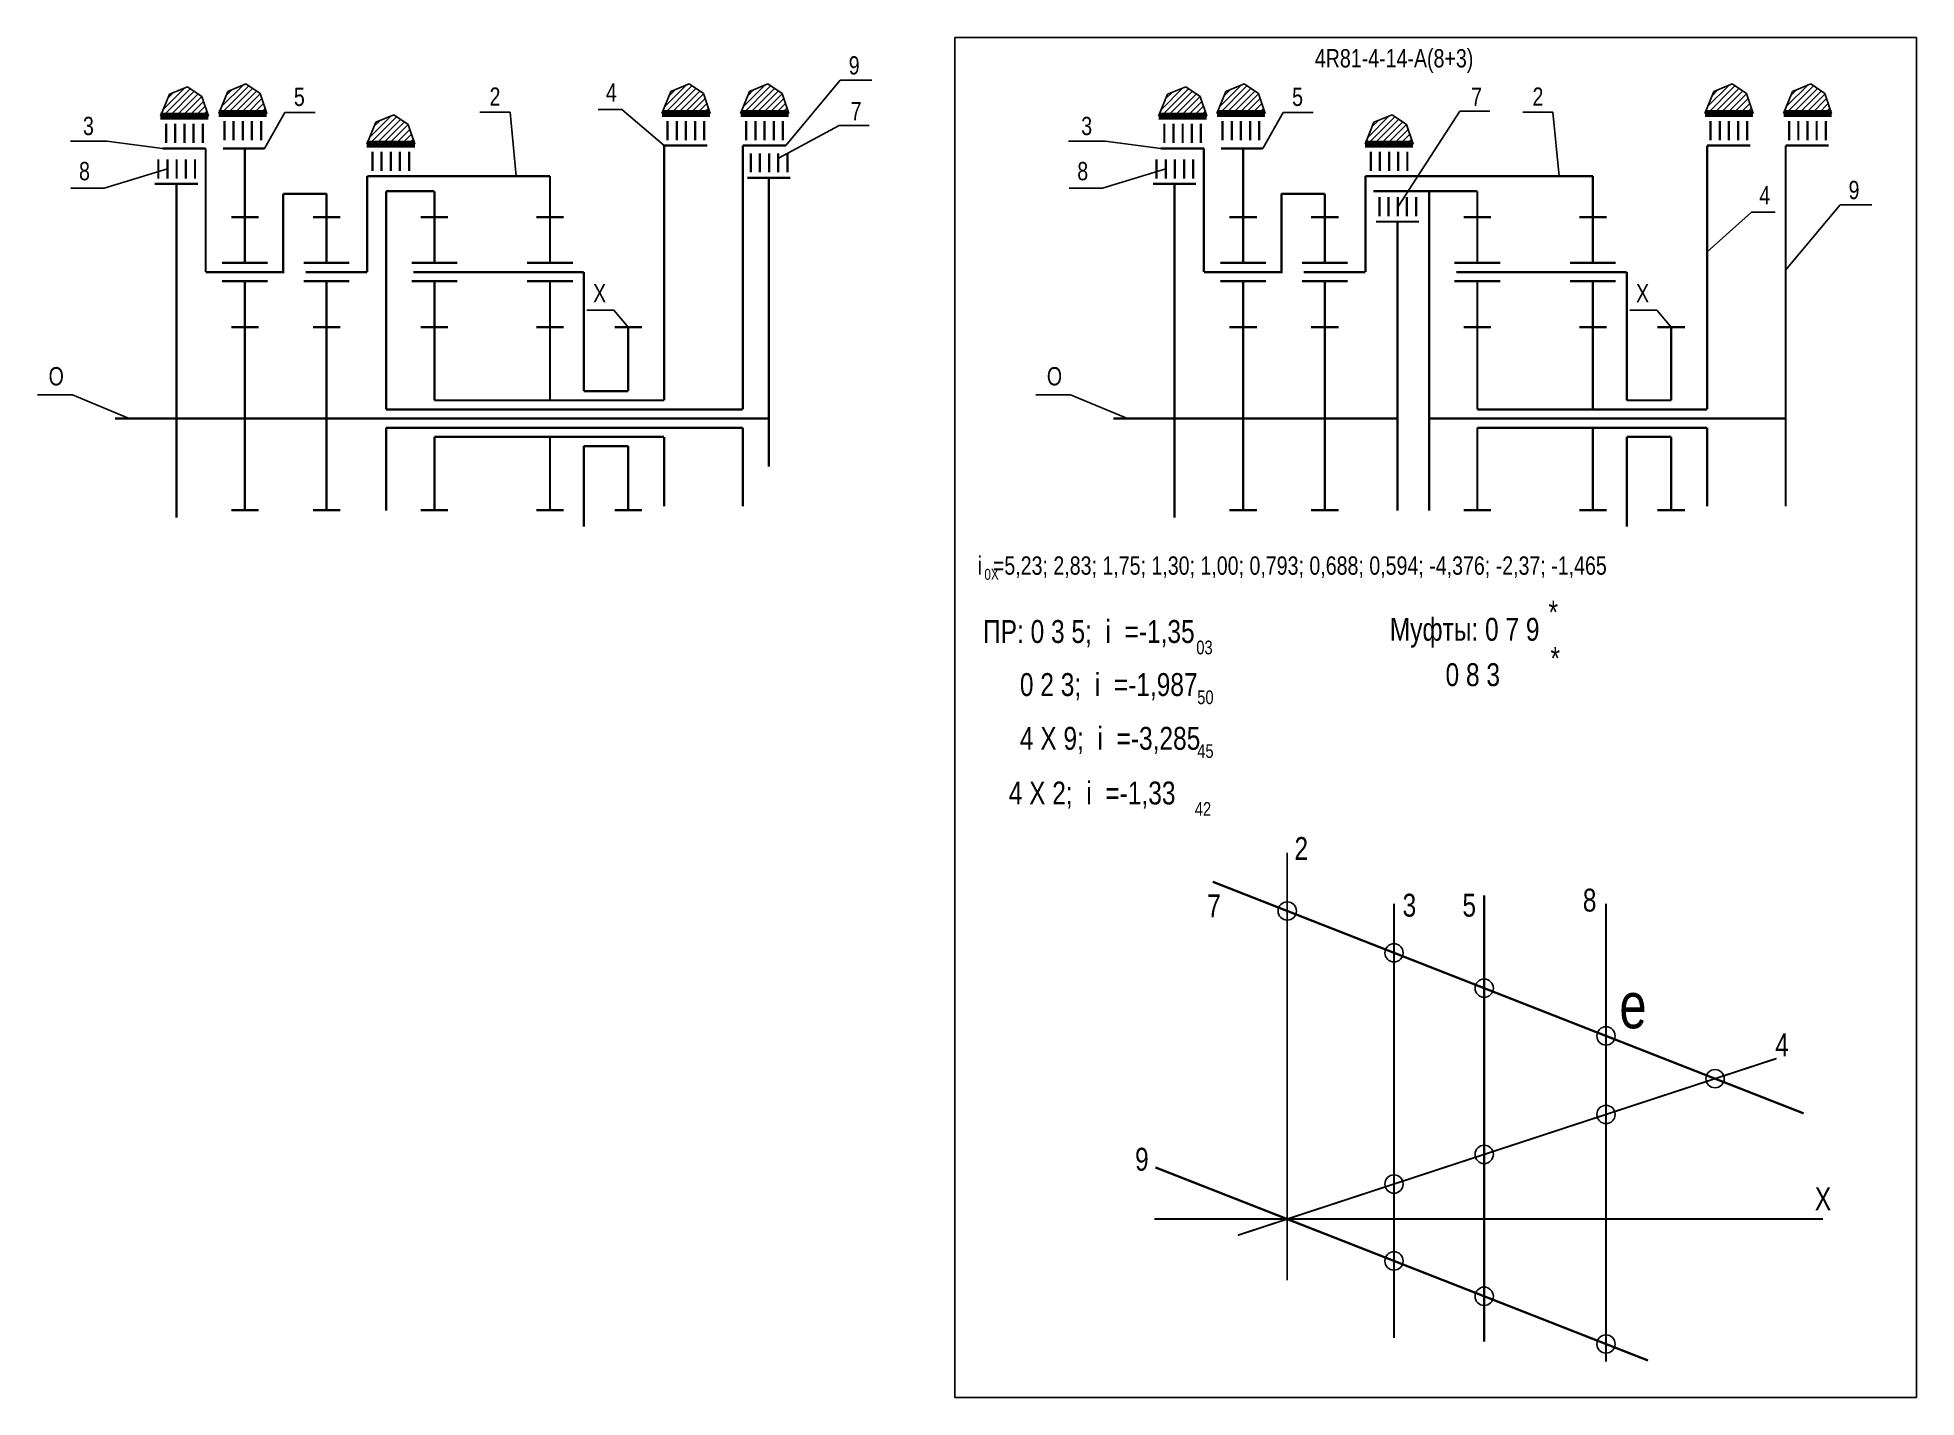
# Model space of a CAD drawing. Extents: x -553 to -142, y 153 to 450.
import ezdxf

# ---------------------------------------------------------------- set-up
doc = ezdxf.new("R2010")
doc.units = 0
doc.header["$LTSCALE"] = 15
doc.layers.get('0').update_dxf_attribs({"linetype": 'CONTINUOUS'})
doc.layers.add('DIM', color=92, linetype='CONTINUOUS')
doc.layers.add('MAIN', color=5, linetype='CONTINUOUS')
doc.styles.add('AMK', font='amk.shx', dxfattribs={"width": 0.8})

msp = doc.modelspace()

# ---------------------------------------------------------------- hatches: boundary and pattern name
at = {"layer": 'DIM'}
h = msp.add_hatch(dxfattribs=at)
h.set_pattern_fill('_USER', color=0, angle=45, style=0, pattern_type=0)
h.set_pattern_definition([(45, (-273.6832, 6.989), (-0.7071068, 0.7071068), [])])
h.paths.add_polyline_path([(-523.98, 437.51), (-525.92, 432.69), (-515.43, 432.69), (-516.88, 437.01), (-519.99, 439.13)])
h = msp.add_hatch(dxfattribs=at)
h.set_pattern_fill('_USER', color=0, angle=45, style=0, pattern_type=0)
h.set_pattern_definition([(45, (-260.9458, 7.6021), (-0.7071068, 0.7071068), [])])
h.paths.add_polyline_path([(-511.24, 438.12), (-513.19, 433.3), (-502.69, 433.3), (-504.14, 437.62), (-507.25, 439.74)])
h = msp.add_hatch(dxfattribs=at)
h.set_pattern_fill('_USER', color=0, angle=45, style=0, pattern_type=0)
h.set_pattern_definition([(45, (-164.1517, 7.6021), (-0.7071068, 0.7071068), [])])
h.paths.add_polyline_path([(-414.45, 438.12), (-416.39, 433.3), (-405.9, 433.3), (-407.34, 437.62), (-410.46, 439.74)])
h = msp.add_hatch(dxfattribs=at)
h.set_pattern_fill('_USER', color=0, angle=45, style=0, pattern_type=0)
h.set_pattern_definition([(45, (-146.9813, 7.6021), (-0.7071068, 0.7071068), [])])
h.paths.add_polyline_path([(-397.28, 438.12), (-399.22, 433.3), (-388.72, 433.3), (-390.17, 437.62), (-393.29, 439.74)])
h = msp.add_hatch(dxfattribs=at)
h.set_pattern_fill('_USER', color=0, angle=45, style=0, pattern_type=0)
h.set_pattern_definition([(45, (-55.6756, 6.989), (-0.7071068, 0.7071068), [])])
h.paths.add_polyline_path([(-305.97, 437.51), (-307.92, 432.69), (-297.42, 432.69), (-298.87, 437.01), (-301.98, 439.13)])
h = msp.add_hatch(dxfattribs=at)
h.set_pattern_fill('_USER', color=0, angle=45, style=0, pattern_type=0)
h.set_pattern_definition([(45, (-42.9382, 7.6021), (-0.7071068, 0.7071068), [])])
h.paths.add_polyline_path([(-293.23, 438.12), (-295.18, 433.3), (-284.68, 433.3), (-286.13, 437.62), (-289.25, 439.74)])
h = msp.add_hatch(dxfattribs=at)
h.set_pattern_fill('_USER', color=0, angle=45, style=0, pattern_type=0)
h.set_pattern_definition([(45, (63.6188, 7.6021), (-0.7071068, 0.7071068), [])])
h.paths.add_polyline_path([(-186.68, 438.12), (-188.62, 433.3), (-178.12, 433.3), (-179.57, 437.62), (-182.69, 439.74)])
h = msp.add_hatch(dxfattribs=at)
h.set_pattern_fill('_USER', color=0, angle=45, style=0, pattern_type=0)
h.set_pattern_definition([(45, (80.7892, 7.6021), (-0.7071068, 0.7071068), [])])
h.paths.add_polyline_path([(-169.51, 438.12), (-171.45, 433.3), (-160.95, 433.3), (-162.4, 437.62), (-165.52, 439.74)])
h = msp.add_hatch(dxfattribs=at)
h.set_pattern_fill('_USER', color=0, angle=45, style=0, pattern_type=0)
h.set_pattern_definition([(45, (-228.6106, 0.8762), (-0.7071068, 0.7071068), [])])
h.paths.add_polyline_path([(-478.91, 431.39), (-480.85, 426.57), (-470.35, 426.57), (-471.8, 430.9), (-474.92, 433.01)])
h = msp.add_hatch(dxfattribs=at)
h.set_pattern_fill('_USER', color=0, angle=45, style=0, pattern_type=0)
h.set_pattern_definition([(45, (-10.6031, 0.8762), (-0.7071068, 0.7071068), [])])
h.paths.add_polyline_path([(-260.9, 431.39), (-262.84, 426.57), (-252.35, 426.57), (-253.8, 430.9), (-256.91, 433.01)])

# ---------------------------------------------------------------- linework, layer by layer
at = {"const_width": 0.4}
for points in [[(-279.84, 271.84), (-279.84, 178.43)], [(-256.53, 260.74), (-256.53, 165.87)], [(-210.22, 260.74), (-210.22, 160.71)], [(-290.64, 188.28), (-172.97, 226.9)]]:
    msp.add_lwpolyline(points, dxfattribs=at)
at = {"layer": 'DIM', "color": 0}
for p, q in [((-523.98, 437.51), (-519.99, 439.13)), ((-519.99, 439.13), (-516.88, 437.01)), ((-511.24, 438.12), (-507.25, 439.74)), ((-507.25, 439.74), (-504.14, 437.62)), ((-414.45, 438.12), (-410.46, 439.74)), ((-410.46, 439.74), (-407.34, 437.62)), ((-397.28, 438.12), (-393.29, 439.74)), ((-393.29, 439.74), (-390.17, 437.62)), ((-377.45, 440.58), (-389.34, 426.28)), ((-377.45, 440.58), (-370.54, 440.58)), ((-305.97, 437.51), (-301.98, 439.13)), ((-301.98, 439.13), (-298.87, 437.01)), ((-293.23, 438.12), (-289.25, 439.74)), ((-289.25, 439.74), (-286.13, 437.62)), ((-186.68, 438.12), (-182.69, 439.74)), ((-182.69, 439.74), (-179.57, 437.62)), ((-169.51, 438.12), (-165.52, 439.74)), ((-165.52, 439.74), (-162.4, 437.62)), ((-525.92, 432.69), (-523.98, 437.51)), ((-516.88, 437.01), (-515.43, 432.69)), ((-513.19, 433.3), (-511.24, 438.12)), ((-504.14, 437.62), (-502.69, 433.3)), ((-416.39, 433.3), (-414.45, 438.12)), ((-407.34, 437.62), (-405.9, 433.3)), ((-399.22, 433.3), (-397.28, 438.12)), ((-390.17, 437.62), (-388.72, 433.3)), ((-307.92, 432.69), (-305.97, 437.51)), ((-298.87, 437.01), (-297.42, 432.69)), ((-295.18, 433.3), (-293.23, 438.12)), ((-286.13, 437.62), (-284.68, 433.3)), ((-188.62, 433.3), (-186.68, 438.12)), ((-179.57, 437.62), (-178.12, 433.3)), ((-171.45, 433.3), (-169.51, 438.12)), ((-162.4, 437.62), (-160.95, 433.3)), ((-498.73, 433.51), (-503.18, 425.67)), ((-498.73, 433.51), (-492.16, 433.51)), ((-480.85, 426.57), (-478.91, 431.39)), ((-478.91, 431.39), (-474.92, 433.01)), ((-474.92, 433.01), (-471.8, 430.9)), ((-471.8, 430.9), (-470.35, 426.57)), ((-456.15, 433.59), (-449.58, 433.59)), ((-449.58, 433.59), (-448.24, 419.6)), ((-430.35, 434.17), (-425.17, 434.17)), ((-425.17, 434.17), (-415.93, 426.28)), ((-415.14, 433.11), (-408.23, 433.11)), ((-397.97, 433.11), (-391.06, 433.11)), ((-280.72, 433.51), (-285.17, 425.67)), ((-280.72, 433.51), (-274.15, 433.51)), ((-262.84, 426.57), (-260.9, 431.39)), ((-260.9, 431.39), (-256.91, 433.01)), ((-256.91, 433.01), (-253.8, 430.9)), ((-242.17, 433.8), (-255.6, 412.94)), ((-253.8, 430.9), (-252.35, 426.57)), ((-242.17, 433.8), (-235.61, 433.8)), ((-228.38, 433.59), (-221.81, 433.59)), ((-221.81, 433.59), (-220.46, 419.6)), ((-187.37, 433.11), (-180.46, 433.11)), ((-170.2, 433.11), (-163.28, 433.11)), ((-545.59, 427.21), (-537.64, 427.21)), ((-537.64, 427.21), (-525.46, 425.67)), ((-377.68, 430.66), (-390.77, 423.6)), ((-377.68, 430.66), (-371.11, 430.66)), ((-327.58, 427.21), (-319.63, 427.21)), ((-319.63, 427.21), (-307.45, 425.67)), ((-479.6, 426.39), (-472.68, 426.39)), ((-261.59, 426.39), (-254.68, 426.39)), ((-538.22, 417.01), (-524.38, 421.19)), ((-320.21, 417.01), (-306.37, 421.19)), ((-538.22, 417.01), (-545.48, 417.01)), ((-320.21, 417.01), (-327.47, 417.01)), ((-188.16, 403.08), (-178.48, 411.71)), ((-178.48, 411.71), (-173.29, 411.71)), ((-159.09, 413.36), (-170.99, 399.07)), ((-159.09, 413.36), (-152.18, 413.36)), ((-432.82, 390.3), (-426.91, 390.3)), ((-426.91, 390.3), (-423.75, 386.64)), ((-205.05, 390.3), (-199.14, 390.3)), ((-199.14, 390.3), (-195.98, 386.64)), ((-545.15, 371.82), (-552.76, 371.82)), ((-532.75, 366.64), (-545.15, 371.82)), ((-327.14, 371.82), (-334.75, 371.82)), ((-314.74, 366.64), (-327.14, 371.82))]:
    msp.add_line(p, q, dxfattribs=at)
for points, const_width in [([(-516.05, 425.67), (-516.05, 398.64)], 0.5), ([(-503.18, 425.67), (-512.28, 425.67)], 0.5), ([(-507.47, 417.34), (-507.47, 425.67)], 0.5), ([(-415.93, 375.58), (-415.93, 426.28)], 0.5), ([(-398.76, 375.58), (-398.76, 426.28)], 0.5), ([(-298.04, 425.67), (-298.04, 398.64)], 0.5), ([(-285.17, 425.67), (-294.27, 425.67)], 0.5), ([(-289.46, 417.34), (-289.46, 425.67)], 0.5), ([(-188.16, 375.58), (-188.16, 426.28)], 0.5), ([(-170.99, 375.58), (-170.99, 426.28)], 0.5), ([(-480.77, 419.6), (-480.77, 398.64)], 0.5), ([(-480.77, 419.6), (-475.77, 419.6)], 0.5), ([(-480.77, 419.6), (-440.85, 419.6)], 0.5), ([(-393.06, 419.26), (-393.06, 356.12)], 0.5), ([(-262.77, 419.6), (-262.77, 398.64)], 0.5), ([(-262.77, 419.6), (-257.77, 419.6)], 0.5), ([(-257.77, 419.6), (-213.08, 419.6)], 0.5), ([(-522.44, 345.03), (-522.44, 417.91)], 0.5), ([(-502.47, 398.64), (-499.11, 398.64), (-499.11, 415.77)], 0.5), ([(-489.64, 415.77), (-499.11, 415.77)], 0.5), ([(-476.64, 416.3), (-476.64, 368.64)], 0.5), ([(-466.09, 416.3), (-476.64, 416.3)], 0.5), ([(-304.43, 345.03), (-304.43, 417.91)], 0.5), ([(-284.46, 398.64), (-281.1, 398.64), (-281.1, 415.77)], 0.5), ([(-271.63, 415.77), (-281.1, 415.77)], 0.5), ([(-238.32, 416.3), (-261.07, 416.3)], 0.5), ([(-248.87, 416.3), (-248.87, 346.52)], 0.5), ([(-255.76, 409.66), (-255.76, 346.52)], 0.5), ([(-461.09, 398.64), (-460.85, 398.64)], 0.5), ([(-433.46, 398.64), (-433.46, 372.64)], 0.5), ([(-233.32, 398.64), (-233.08, 398.64)], 0.5), ([(-205.69, 398.64), (-205.69, 370.64)], 0.5), ([(-415.93, 370.64), (-415.93, 375.58)], 0.5), ([(-398.76, 368.64), (-398.76, 375.58)], 0.5), ([(-188.16, 368.64), (-188.16, 375.58)], 0.5), ([(-170.99, 366.64), (-170.99, 375.58)], 0.5), ([(-466.09, 370.64), (-415.93, 370.64)], 0.5), ([(-433.46, 372.64), (-423.75, 372.64)], 0.5), ([(-205.69, 370.64), (-195.98, 370.64)], 0.5), ([(-535.85, 366.64), (-489.64, 366.64)], 0.5), ([(-499.4, 366.64), (-476.64, 366.64)], 0.5), ([(-476.64, 368.64), (-398.76, 368.64)], 0.5), ([(-476.64, 366.64), (-475.26, 366.64)], 0.5), ([(-475.26, 366.64), (-393.06, 366.64)], 0.5), ([(-317.85, 366.64), (-271.63, 366.64)], 0.5), ([(-271.63, 366.64), (-255.76, 366.64)], 0.5), ([(-248.87, 366.64), (-247.49, 366.64)], 0.5), ([(-247.49, 366.64), (-170.99, 366.64)], 0.5), ([(-238.32, 368.64), (-188.16, 368.64)], 0.5), ([(-170.99, 347.51), (-170.99, 366.64)], 0.5), ([(-476.64, 364.64), (-398.76, 364.64)], 0.5), ([(-476.64, 364.64), (-476.64, 346.52)], 0.5), ([(-466.09, 362.64), (-415.93, 362.64)], 0.5), ([(-415.93, 347.51), (-415.93, 362.64)], 0.5), ([(-398.76, 347.51), (-398.76, 364.64)], 0.5), ([(-238.32, 364.64), (-188.16, 364.64)], 0.5), ([(-205.69, 362.64), (-195.98, 362.64)], 0.5), ([(-205.69, 362.64), (-205.69, 343.01)], 0.5), ([(-188.16, 347.51), (-188.16, 364.64)], 0.5), ([(-433.46, 360.64), (-433.46, 343.01)], 0.5), ([(-433.46, 360.64), (-423.75, 360.64)], 0.5), ([(-167.06, 214.9), (-296.11, 265.49)], 0.5), ([(-236.83, 262.55), (-236.83, 165.08)], 0.5), ([(-201.04, 160.93), (-308.62, 203.1)], 0.5), ([(-308.9, 191.82), (-162.8, 191.82)], 0.4)]:
    msp.add_lwpolyline(points, dxfattribs=dict(at, const_width=const_width))
for points in [[(-475.26, 366.64, 0.5, 0.5, 0), (-423.22, 366.64, 0.5, 0.5, 0)], [(-247.49, 366.64, 0.5, 0.5, 0), (-195.45, 366.64, 0.5, 0.5, 0)]]:
    msp.add_lwpolyline(points, format="xyseb", dxfattribs=at)
for centre in [(-279.84, 259.11), (-256.53, 249.97), (-236.83, 242.25), (-210.22, 231.82), (-186.41, 222.49), (-210.22, 214.67), (-236.83, 205.94), (-256.53, 199.47), (-256.53, 182.68), (-236.83, 174.96), (-210.22, 164.53)]:
    msp.add_circle(centre, 2, dxfattribs=at)
at = {"layer": 'MAIN'}
for points in [[(-352.43, 152.87), (-352.43, 449.87)], [(-352.43, 449.87), (-142.43, 449.87), (-142.43, 152.87), (-352.43, 152.87)]]:
    msp.add_lwpolyline(points, dxfattribs=at)
at = {"layer": 'MAIN', "color": 0}
for points, const_width in [([(-525.92, 432.69), (-515.43, 432.69)], 1.5), ([(-516.69, 431.04), (-516.69, 426.84)], 0.5), ([(-513.19, 433.3), (-502.69, 433.3)], 1.5), ([(-503.95, 431.65), (-503.95, 427.45)], 0.5), ([(-416.39, 433.3), (-405.9, 433.3)], 1.5), ([(-407.16, 431.65), (-407.16, 427.45)], 0.5), ([(-399.22, 433.3), (-388.72, 433.3)], 1.5), ([(-389.99, 431.65), (-389.99, 427.45)], 0.5), ([(-307.92, 432.69), (-297.42, 432.69)], 1.5), ([(-298.68, 431.04), (-298.68, 426.84)], 0.5), ([(-295.18, 433.3), (-284.68, 433.3)], 1.5), ([(-285.95, 431.65), (-285.95, 427.45)], 0.5), ([(-188.62, 433.3), (-178.12, 433.3)], 1.5), ([(-179.39, 431.65), (-179.39, 427.45)], 0.5), ([(-171.45, 433.3), (-160.95, 433.3)], 1.5), ([(-162.22, 431.65), (-162.22, 427.45)], 0.5), ([(-480.85, 426.57), (-470.35, 426.57)], 1.5), ([(-262.84, 426.57), (-252.35, 426.57)], 1.5), ([(-525.46, 425.67), (-516.05, 425.67)], 0.5), ([(-518.38, 423.28), (-518.38, 419.08)], 0.5), ([(-471.62, 424.92), (-471.62, 420.73)], 0.5), ([(-415.93, 426.28), (-406.51, 426.28)], 0.5), ([(-398.76, 426.28), (-389.34, 426.28)], 0.5), ([(-389, 424.62), (-389, 420.42)], 0.5), ([(-307.45, 425.67), (-298.04, 425.67)], 0.5), ([(-300.37, 423.28), (-300.37, 419.08)], 0.5), ([(-253.61, 424.92), (-253.61, 420.73)], 0.5), ([(-188.16, 426.28), (-178.74, 426.28)], 0.5), ([(-170.99, 426.28), (-161.57, 426.28)], 0.5), ([(-440.85, 400.64), (-440.85, 419.6)], 0.5), ([(-397.77, 419.26), (-388.36, 419.26)], 0.5), ([(-213.08, 400.64), (-213.08, 419.6)], 0.5), ([(-527.15, 417.91), (-517.73, 417.91)], 0.5), ([(-507.47, 410.64), (-507.47, 417.34)], 0.5), ([(-489.64, 410.64), (-489.64, 415.77)], 0.5), ([(-466.09, 410.64), (-466.09, 416.3)], 0.5), ([(-309.14, 417.91), (-299.73, 417.91)], 0.5), ([(-289.46, 410.64), (-289.46, 417.34)], 0.5), ([(-271.63, 410.64), (-271.63, 415.77)], 0.5), ([(-251.7, 415.03), (-251.7, 410.83)], 0.5), ([(-238.32, 410.64), (-238.32, 416.3)], 0.5), ([(-507.47, 410.64), (-510.47, 410.64)], 0.5), ([(-507.47, 400.64), (-507.47, 410.64)], 0.5), ([(-507.47, 410.64), (-504.47, 410.64)], 0.5), ([(-489.64, 410.64), (-492.64, 410.64)], 0.5), ([(-489.64, 400.64), (-489.64, 410.64)], 0.5), ([(-489.64, 410.64), (-486.64, 410.64)], 0.5), ([(-466.09, 410.64), (-469.09, 410.64)], 0.5), ([(-466.09, 400.64), (-466.09, 410.64)], 0.5), ([(-466.09, 410.64), (-463.09, 410.64)], 0.5), ([(-440.85, 410.64), (-443.85, 410.64)], 0.5), ([(-440.85, 410.64), (-437.85, 410.64)], 0.5), ([(-289.46, 410.64), (-292.46, 410.64)], 0.5), ([(-289.46, 400.64), (-289.46, 410.64)], 0.5), ([(-289.46, 410.64), (-286.46, 410.64)], 0.5), ([(-271.63, 410.64), (-274.63, 410.64)], 0.5), ([(-271.63, 400.64), (-271.63, 410.64)], 0.5), ([(-271.63, 410.64), (-268.63, 410.64)], 0.5), ([(-238.32, 410.64), (-241.32, 410.64)], 0.5), ([(-238.32, 400.64), (-238.32, 410.64)], 0.5), ([(-238.32, 410.64), (-235.32, 410.64)], 0.5), ([(-213.08, 410.64), (-216.08, 410.64)], 0.5), ([(-213.08, 410.64), (-210.08, 410.64)], 0.5), ([(-260.46, 409.66), (-251.05, 409.66)], 0.5), ([(-502.47, 398.64), (-516.05, 398.64)], 0.5), ([(-480.77, 398.64), (-494.24, 398.64)], 0.5), ([(-433.46, 398.64), (-470.71, 398.64)], 0.5), ([(-284.46, 398.64), (-298.04, 398.64)], 0.5), ([(-262.77, 398.64), (-276.23, 398.64)], 0.5), ([(-205.69, 398.64), (-242.94, 398.64)], 0.5), ([(-507.47, 396.64), (-512.47, 396.64)], 0.5), ([(-507.47, 386.64), (-507.47, 396.64), (-502.47, 396.64)], 0.5), ([(-489.64, 396.64), (-494.64, 396.64)], 0.5), ([(-489.64, 386.64), (-489.64, 396.64), (-484.64, 396.64)], 0.5), ([(-466.09, 396.64), (-471.09, 396.64)], 0.5), ([(-466.09, 386.64), (-466.09, 396.64), (-461.09, 396.64)], 0.5), ([(-440.85, 396.64), (-445.85, 396.64)], 0.5), ([(-440.85, 386.64), (-440.85, 396.64), (-435.85, 396.64)], 0.5), ([(-289.46, 396.64), (-294.46, 396.64)], 0.5), ([(-289.46, 386.64), (-289.46, 396.64), (-284.46, 396.64)], 0.5), ([(-271.63, 396.64), (-276.63, 396.64)], 0.5), ([(-271.63, 386.64), (-271.63, 396.64), (-266.63, 396.64)], 0.5), ([(-238.32, 396.64), (-243.32, 396.64)], 0.5), ([(-238.32, 386.64), (-238.32, 396.64), (-233.32, 396.64)], 0.5), ([(-213.08, 396.64), (-218.08, 396.64)], 0.5), ([(-213.08, 386.64), (-213.08, 396.64), (-208.08, 396.64)], 0.5), ([(-507.47, 386.64), (-510.47, 386.64)], 0.5), ([(-507.47, 366.64), (-507.47, 386.64)], 0.5), ([(-507.47, 386.64), (-504.47, 386.64)], 0.5), ([(-489.64, 386.64), (-492.64, 386.64)], 0.5), ([(-489.64, 366.64), (-489.64, 386.64)], 0.5), ([(-489.64, 386.64), (-486.64, 386.64)], 0.5), ([(-466.09, 386.64), (-469.09, 386.64)], 0.5), ([(-466.09, 370.64), (-466.09, 386.64)], 0.5), ([(-466.09, 386.64), (-463.09, 386.64)], 0.5), ([(-440.85, 386.64), (-443.85, 386.64)], 0.5), ([(-440.85, 370.64), (-440.85, 386.64)], 0.5), ([(-440.85, 386.64), (-437.85, 386.64)], 0.5), ([(-423.75, 386.64), (-426.75, 386.64)], 0.5), ([(-423.75, 372.64), (-423.75, 386.64)], 0.5), ([(-423.75, 386.64), (-420.75, 386.64)], 0.5), ([(-289.46, 386.64), (-292.46, 386.64)], 0.5), ([(-289.46, 366.64), (-289.46, 386.64)], 0.5), ([(-289.46, 386.64), (-286.46, 386.64)], 0.5), ([(-271.63, 386.64), (-274.63, 386.64)], 0.5), ([(-271.63, 366.64), (-271.63, 386.64)], 0.5), ([(-271.63, 386.64), (-268.63, 386.64)], 0.5), ([(-238.32, 386.64), (-241.32, 386.64)], 0.5), ([(-238.32, 368.64), (-238.32, 386.64)], 0.5), ([(-238.32, 386.64), (-235.32, 386.64)], 0.5), ([(-213.08, 386.64), (-216.08, 386.64)], 0.5), ([(-213.08, 368.64), (-213.08, 386.64)], 0.5), ([(-213.08, 386.64), (-210.08, 386.64)], 0.5), ([(-195.98, 386.64), (-198.98, 386.64)], 0.5), ([(-195.98, 370.64), (-195.98, 386.64)], 0.5), ([(-195.98, 386.64), (-192.98, 386.64)], 0.5), ([(-507.47, 366.64), (-507.47, 346.64)], 0.5), ([(-489.64, 366.64), (-489.64, 346.64)], 0.5), ([(-289.46, 366.64), (-289.46, 346.64)], 0.5), ([(-271.63, 366.64), (-271.63, 346.64)], 0.5), ([(-466.09, 362.64), (-466.09, 346.64)], 0.5), ([(-440.85, 362.64), (-440.85, 346.64)], 0.5), ([(-238.32, 364.64), (-238.32, 346.64)], 0.5), ([(-213.08, 364.64), (-213.08, 346.64)], 0.5), ([(-195.98, 362.64), (-195.98, 346.64)], 0.5), ([(-423.75, 360.64), (-423.75, 346.64)], 0.5), ([(-507.47, 346.64), (-510.47, 346.64)], 0.5), ([(-507.47, 346.64), (-504.47, 346.64)], 0.5), ([(-489.64, 346.64), (-492.64, 346.64)], 0.5), ([(-489.64, 346.64), (-486.64, 346.64)], 0.5), ([(-466.09, 346.64), (-469.09, 346.64)], 0.5), ([(-466.09, 346.64), (-463.09, 346.64)], 0.5), ([(-440.85, 346.64), (-443.85, 346.64)], 0.5), ([(-440.85, 346.64), (-437.85, 346.64)], 0.5), ([(-423.75, 346.64), (-426.75, 346.64)], 0.5), ([(-423.75, 346.64), (-420.75, 346.64)], 0.5), ([(-289.46, 346.64), (-292.46, 346.64)], 0.5), ([(-289.46, 346.64), (-286.46, 346.64)], 0.5), ([(-271.63, 346.64), (-274.63, 346.64)], 0.5), ([(-271.63, 346.64), (-268.63, 346.64)], 0.5), ([(-238.32, 346.64), (-241.32, 346.64)], 0.5), ([(-238.32, 346.64), (-235.32, 346.64)], 0.5), ([(-213.08, 346.64), (-216.08, 346.64)], 0.5), ([(-213.08, 346.64), (-210.08, 346.64)], 0.5), ([(-195.98, 346.64), (-198.98, 346.64)], 0.5), ([(-195.98, 346.64), (-192.98, 346.64)], 0.5)]:
    msp.add_lwpolyline(points, dxfattribs=dict(at, const_width=const_width))
for points in [[(-524.69, 431.04, 0.5, 0.5, 0), (-524.69, 426.84, 0.5, 0.5, 0)], [(-522.69, 431.04, 0.5, 0.5, 0), (-522.69, 426.84, 0.5, 0.5, 0)], [(-520.69, 431.04, 0.5, 0.5, 0), (-520.69, 426.84, 0.5, 0.5, 0)], [(-518.69, 431.04, 0.5, 0.5, 0), (-518.69, 426.84, 0.5, 0.5, 0)], [(-511.95, 431.65, 0.5, 0.5, 0), (-511.95, 427.45, 0.5, 0.5, 0)], [(-509.95, 431.65, 0.5, 0.5, 0), (-509.95, 427.45, 0.5, 0.5, 0)], [(-507.95, 431.65, 0.5, 0.5, 0), (-507.95, 427.45, 0.5, 0.5, 0)], [(-505.95, 431.65, 0.5, 0.5, 0), (-505.95, 427.45, 0.5, 0.5, 0)], [(-415.16, 431.65, 0.5, 0.5, 0), (-415.16, 427.45, 0.5, 0.5, 0)], [(-413.16, 431.65, 0.5, 0.5, 0), (-413.16, 427.45, 0.5, 0.5, 0)], [(-411.16, 431.65, 0.5, 0.5, 0), (-411.16, 427.45, 0.5, 0.5, 0)], [(-409.16, 431.65, 0.5, 0.5, 0), (-409.16, 427.45, 0.5, 0.5, 0)], [(-397.99, 431.65, 0.5, 0.5, 0), (-397.99, 427.45, 0.5, 0.5, 0)], [(-395.99, 431.65, 0.5, 0.5, 0), (-395.99, 427.45, 0.5, 0.5, 0)], [(-393.99, 431.65, 0.5, 0.5, 0), (-393.99, 427.45, 0.5, 0.5, 0)], [(-391.99, 431.65, 0.5, 0.5, 0), (-391.99, 427.45, 0.5, 0.5, 0)], [(-306.68, 431.04, 0.5, 0.5, 0), (-306.68, 426.84, 0.5, 0.5, 0)], [(-304.68, 431.04, 0.5, 0.5, 0), (-304.68, 426.84, 0.5, 0.5, 0)], [(-302.68, 431.04, 0.5, 0.5, 0), (-302.68, 426.84, 0.5, 0.5, 0)], [(-300.68, 431.04, 0.5, 0.5, 0), (-300.68, 426.84, 0.5, 0.5, 0)], [(-293.95, 431.65, 0.5, 0.5, 0), (-293.95, 427.45, 0.5, 0.5, 0)], [(-291.95, 431.65, 0.5, 0.5, 0), (-291.95, 427.45, 0.5, 0.5, 0)], [(-289.95, 431.65, 0.5, 0.5, 0), (-289.95, 427.45, 0.5, 0.5, 0)], [(-287.95, 431.65, 0.5, 0.5, 0), (-287.95, 427.45, 0.5, 0.5, 0)], [(-187.39, 431.65, 0.5, 0.5, 0), (-187.39, 427.45, 0.5, 0.5, 0)], [(-185.39, 431.65, 0.5, 0.5, 0), (-185.39, 427.45, 0.5, 0.5, 0)], [(-183.39, 431.65, 0.5, 0.5, 0), (-183.39, 427.45, 0.5, 0.5, 0)], [(-181.39, 431.65, 0.5, 0.5, 0), (-181.39, 427.45, 0.5, 0.5, 0)], [(-170.22, 431.65, 0.5, 0.5, 0), (-170.22, 427.45, 0.5, 0.5, 0)], [(-168.22, 431.65, 0.5, 0.5, 0), (-168.22, 427.45, 0.5, 0.5, 0)], [(-166.22, 431.65, 0.5, 0.5, 0), (-166.22, 427.45, 0.5, 0.5, 0)], [(-164.22, 431.65, 0.5, 0.5, 0), (-164.22, 427.45, 0.5, 0.5, 0)], [(-526.38, 423.28, 0.5, 0.5, 0), (-526.38, 419.08, 0.5, 0.5, 0)], [(-524.38, 423.28, 0.5, 0.5, 0), (-524.38, 419.08, 0.5, 0.5, 0)], [(-522.38, 423.28, 0.5, 0.5, 0), (-522.38, 419.08, 0.5, 0.5, 0)], [(-520.38, 423.28, 0.5, 0.5, 0), (-520.38, 419.08, 0.5, 0.5, 0)], [(-479.62, 424.92, 0.5, 0.5, 0), (-479.62, 420.73, 0.5, 0.5, 0)], [(-477.62, 424.92, 0.5, 0.5, 0), (-477.62, 420.73, 0.5, 0.5, 0)], [(-475.62, 424.92, 0.5, 0.5, 0), (-475.62, 420.73, 0.5, 0.5, 0)], [(-473.62, 424.92, 0.5, 0.5, 0), (-473.62, 420.73, 0.5, 0.5, 0)], [(-397, 424.62, 0.5, 0.5, 0), (-397, 420.42, 0.5, 0.5, 0)], [(-395, 424.62, 0.5, 0.5, 0), (-395, 420.42, 0.5, 0.5, 0)], [(-393, 424.62, 0.5, 0.5, 0), (-393, 420.42, 0.5, 0.5, 0)], [(-391, 424.62, 0.5, 0.5, 0), (-391, 420.42, 0.5, 0.5, 0)], [(-308.37, 423.28, 0.5, 0.5, 0), (-308.37, 419.08, 0.5, 0.5, 0)], [(-306.37, 423.28, 0.5, 0.5, 0), (-306.37, 419.08, 0.5, 0.5, 0)], [(-304.37, 423.28, 0.5, 0.5, 0), (-304.37, 419.08, 0.5, 0.5, 0)], [(-302.37, 423.28, 0.5, 0.5, 0), (-302.37, 419.08, 0.5, 0.5, 0)], [(-261.61, 424.92, 0.5, 0.5, 0), (-261.61, 420.73, 0.5, 0.5, 0)], [(-259.61, 424.92, 0.5, 0.5, 0), (-259.61, 420.73, 0.5, 0.5, 0)], [(-257.61, 424.92, 0.5, 0.5, 0), (-257.61, 420.73, 0.5, 0.5, 0)], [(-255.61, 424.92, 0.5, 0.5, 0), (-255.61, 420.73, 0.5, 0.5, 0)], [(-259.7, 415.03, 0.5, 0.5, 0), (-259.7, 410.83, 0.5, 0.5, 0)], [(-257.7, 415.03, 0.5, 0.5, 0), (-257.7, 410.83, 0.5, 0.5, 0)], [(-255.7, 415.03, 0.5, 0.5, 0), (-255.7, 410.83, 0.5, 0.5, 0)], [(-253.7, 415.03, 0.5, 0.5, 0), (-253.7, 410.83, 0.5, 0.5, 0)], [(-502.47, 400.64, 0.5, 0.5, 0), (-512.47, 400.64, 0.5, 0.5, 0)], [(-484.64, 400.64, 0.5, 0.5, 0), (-494.64, 400.64, 0.5, 0.5, 0)], [(-461.09, 400.64, 0.5, 0.5, 0), (-471.09, 400.64, 0.5, 0.5, 0)], [(-435.85, 400.64, 0.5, 0.5, 0), (-445.85, 400.64, 0.5, 0.5, 0)], [(-284.46, 400.64, 0.5, 0.5, 0), (-294.46, 400.64, 0.5, 0.5, 0)], [(-266.63, 400.64, 0.5, 0.5, 0), (-276.63, 400.64, 0.5, 0.5, 0)], [(-233.32, 400.64, 0.5, 0.5, 0), (-243.32, 400.64, 0.5, 0.5, 0)], [(-208.08, 400.64, 0.5, 0.5, 0), (-218.08, 400.64, 0.5, 0.5, 0)]]:
    msp.add_lwpolyline(points, format="xyseb", dxfattribs=at)

# ---------------------------------------------------------------- texts
at = {"layer": 'DIM', "color": 0, "style": 'AMK', "width": 0.8}
for s, height, p in [('4R81-4-14-A(8+3)', 4, (-273.81, 443.35)), ('9', 4, (-375.61, 441.8)), ('4', 4, (-428.62, 435.9)), ('5', 4, (-496.78, 434.93)), ('2', 4, (-454.05, 434.97)), ('7', 4, (-375.19, 431.79)), ('5', 4, (-278.77, 434.93)), ('7', 4, (-239.68, 434.93)), ('2', 4, (-226.28, 434.97)), ('3', 4, (-542.84, 428.57)), ('3', 4, (-324.83, 428.57)), ('8', 4, (-543.7, 418.7)), ('8', 4, (-325.69, 418.7)), ('9', 4, (-157.25, 414.58)), ('4', 4, (-176.75, 413.43)), ('X', 4, (-431.44, 392.03)), ('X', 4, (-203.67, 392.03)), ('O', 4, (-550.35, 373.9)), ('O', 4, (-332.34, 373.9)), ('i  =5,23; 2,83; 1,75; 1,30; 1,00; 0,793; 0,688; 0,594; -4,376; -2,37; -1,465', 4, (-347.45, 332.55)), ('0X', 2.4, (-345.98, 331.44)), ('*', 5, (-222.78, 321.86)), (' ПР: 0 3 5;  i  =-1,35', 5, (-347.76, 317.65)), ('Муфты: 0 7 9', 5, (-257.44, 318.13)), ('03', 3, (-299.7, 315.16)), ('*', 5, (-222.35, 311.79)), ('       0 8 3', 5, (-255.67, 308.22)), ('    0 2 3;  i  =-1,987', 5, (-344.17, 306.06)), ('50', 3, (-299.49, 304.28)), ('    4 X 9;  i  =-3,285', 5, (-344.17, 294.32)), ('45', 3, (-299.49, 292.54)), ('     4 X 2;  i  =-1,33', 5, (-348.1, 282.38)), ('42', 3, (-300.03, 279.89)), ('2', 5, (-278.26, 270.26)), ('7', 5, (-297.33, 257.72)), ('3', 5, (-254.65, 257.87)), ('5', 5, (-241.58, 257.87)), ('8', 5, (-215.29, 258.98)), ('e', 10, (-207.3, 233.49)), ('4', 5, (-173.27, 227.37)), ('9', 5, (-313.07, 202.39)), ('X', 5, (-164.62, 193.74))]:
    msp.add_text(s, height=height, dxfattribs=at).set_placement(p)

doc.saveas('drawing.dxf')
